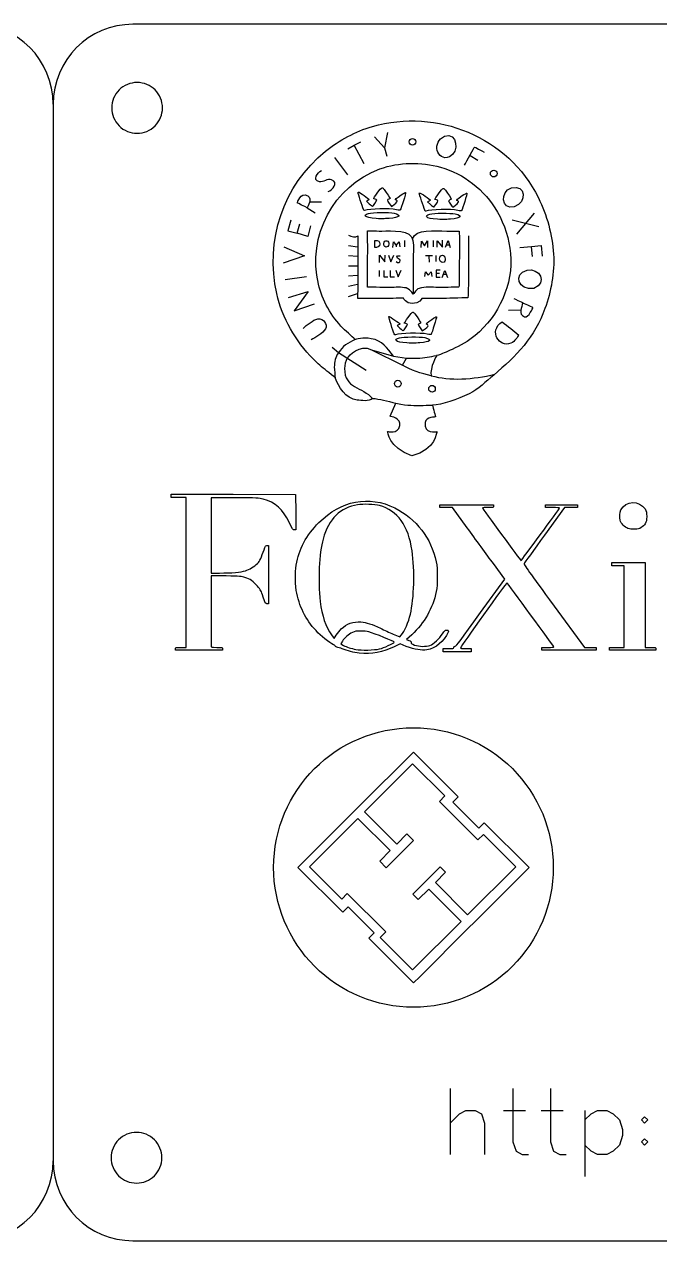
# Model space of a CAD drawing. Extents: x 0 to 398, y 0 to 77.
# Drawn here: x 197.3 to 237.3, y 0 to 76.7 of the extents above; entities that cross this region are included whole.
import ezdxf

# ---------------------------------------------------------------- set-up
doc = ezdxf.new("R2010")
doc.units = 0
doc.layers.get('0').update_dxf_attribs({"true_color": 0xffffff})

msp = doc.modelspace()

# ---------------------------------------------------------------- linework, layer by layer
at = {"color": 1, "true_color": 0xff0000}
for p, q in [((293.653, 76.7), (204.144, 76.7)), ((199.119, 71.667), (199.119, 5.033)), ((206.004, 71.43), (206.004, 71.43)), ((205.969, 5.23), (205.969, 5.23)), ((204.144, 0), (293.653, 0)), ((204.144, 0), (204.144, 0))]:
    msp.add_line(p, q, dxfattribs=at)
at = {"color": 7, "true_color": 0xffffff}
for p, q in [((220.191, 69.881), (219.992, 68.921)), ((217.692, 68.855), (218.089, 69.081)), ((218.089, 69.081), (218.507, 69.284)), ((218.722, 67.912), (218.089, 69.081)), ((219.362, 69.606), (219.992, 68.921)), ((221.963, 69.292), (221.963, 69.292)), ((216.841, 68.296), (217.668, 67.203)), ((219.992, 68.921), (220.148, 68.394)), ((225.384, 68.422), (225.886, 68.126)), ((227.086, 67.29), (227.086, 67.29)), ((215.286, 65.514), (216.032, 65.506)), ((218.943, 65.59), (218.851, 65.548)), ((218.851, 65.548), (219.033, 65.383)), ((222.802, 65.546), (222.709, 65.503)), ((222.709, 65.503), (222.892, 65.339)), ((215.118, 65.123), (215.633, 64.823)), ((218.669, 65.027), (218.669, 65.027)), ((219.472, 64.451), (219.472, 64.451)), ((222.527, 64.982), (222.528, 64.982)), ((228.331, 63.461), (229.447, 64.791)), ((214.088, 64.351), (213.903, 63.682)), ((213.903, 63.682), (214.496, 63.535)), ((214.496, 63.535), (214.654, 64.115)), ((215.335, 63.983), (215.154, 63.328)), ((223.331, 64.406), (223.331, 64.406)), ((228.041, 64.38), (229.723, 63.96)), ((215.154, 63.328), (214.496, 63.535)), ((219.382, 62.634), (219.383, 63.072)), ((220.524, 62.634), (220.566, 62.978)), ((220.566, 62.978), (220.738, 62.763)), ((220.738, 62.763), (220.91, 62.978)), ((220.91, 62.978), (220.953, 62.677)), ((221.253, 63.064), (221.253, 62.677)), ((222.309, 62.635), (222.332, 63.03)), ((222.332, 63.03), (222.518, 62.725)), ((222.518, 62.725), (222.708, 63.053)), ((222.708, 63.053), (222.706, 62.637)), ((223.055, 63.064), (223.055, 62.677)), ((223.309, 62.641), (223.309, 63.049)), ((223.309, 63.049), (223.652, 62.647)), ((223.652, 62.647), (223.656, 63.089)), ((223.842, 62.639), (224.004, 63.076)), ((224.004, 63.076), (224.14, 62.629)), ((225.286, 63.364), (225.286, 60.489)), ((213.659, 62.677), (214.952, 62.104)), ((217.735, 62.763), (218.293, 62.677)), ((219.685, 62.134), (220.016, 61.729)), ((220.016, 61.729), (220.032, 62.143)), ((220.255, 62.146), (220.404, 61.725)), ((220.404, 61.725), (220.593, 62.143)), ((220.738, 62.763), (220.738, 62.677)), ((221.811, 62.205), (221.811, 59.674)), ((224.087, 62.777), (223.893, 62.777)), ((224.728, 62.806), (224.701, 60.918)), ((228.517, 62.629), (229.26, 62.692)), ((229.235, 62.675), (229.302, 62.063)), ((229.26, 62.692), (229.87, 62.754)), ((229.87, 62.754), (229.932, 62.084)), ((214.952, 62.104), (213.616, 61.648)), ((217.735, 62.12), (218.293, 62.077)), ((217.735, 61.476), (218.293, 61.476)), ((222.583, 62.12), (223.012, 62.12)), ((222.797, 62.077), (222.802, 61.706)), ((223.226, 62.12), (223.226, 61.734)), ((213.745, 60.618), (215.075, 60.79)), ((217.735, 60.833), (218.293, 60.875)), ((219.666, 61.176), (219.666, 60.79)), ((219.945, 61.173), (219.943, 60.783)), ((219.943, 60.783), (220.199, 60.784)), ((220.361, 61.172), (220.359, 60.783)), ((220.359, 60.783), (220.615, 60.783)), ((220.702, 61.203), (220.861, 60.77)), ((220.861, 60.77), (221.045, 61.207)), ((222.54, 60.79), (222.583, 61.09)), ((222.583, 61.09), (222.755, 60.875)), ((222.755, 60.875), (222.926, 61.09)), ((222.926, 61.09), (222.969, 60.79)), ((223.464, 60.994), (223.242, 60.994)), ((223.252, 61.197), (223.244, 60.754)), ((223.244, 60.754), (223.504, 60.76)), ((223.495, 61.197), (223.252, 61.197)), ((223.635, 60.743), (223.805, 61.181)), ((223.897, 60.919), (223.7, 60.917)), ((223.805, 61.181), (223.96, 60.743)), ((213.953, 59.465), (215.194, 59.86)), ((215.194, 59.86), (214.313, 58.626)), ((217.735, 60.189), (218.293, 60.318)), ((214.313, 58.626), (215.588, 59.082)), ((217.735, 59.545), (218.293, 59.717)), ((220.009, 59.417), (218.807, 59.417)), ((227.801, 58.685), (228.568, 58.687)), ((220.881, 57.745), (220.788, 57.702)), ((220.788, 57.702), (220.971, 57.538)), ((220.606, 57.181), (220.607, 57.181)), ((217.091, 55.985), (216.705, 56.328)), ((219.171, 56.179), (220.566, 55.77)), ((219.171, 56.179), (221.124, 55.212)), ((221.41, 56.605), (221.41, 56.605)), ((218.85, 54.869), (217.091, 55.985)), ((220.566, 55.77), (221.388, 55.641)), ((221.124, 55.212), (221.388, 55.641)), ((221.388, 55.641), (222.068, 55.643)), ((221.037, 54.041), (221.037, 54.041)), ((223.198, 53.719), (223.198, 53.719)), ((220.361, 51.985), (220.718, 52.802)), ((206.543, 46.969), (206.543, 47.075)), ((206.543, 47.075), (210.469, 47.066)), ((206.543, 46.863), (206.543, 46.969)), ((207.019, 46.863), (206.543, 46.863)), ((207.496, 46.863), (207.019, 46.863)), ((207.496, 42.135), (207.496, 46.863)), ((210.574, 46.843), (209.083, 46.845)), ((209.083, 46.845), (209.083, 44.596)), ((210.469, 47.066), (214.394, 47.057)), ((214.394, 47.057), (214.403, 45.937)), ((223.48, 46.316), (223.48, 46.404)), ((223.48, 46.404), (225.174, 46.404)), ((223.48, 46.228), (223.48, 46.316)), ((223.877, 46.228), (223.48, 46.228)), ((224.274, 46.228), (223.877, 46.228)), ((225.207, 44.949), (224.274, 46.228)), ((225.174, 46.404), (226.868, 46.404)), ((226.868, 46.404), (226.868, 46.316)), ((231.331, 46.228), (230.079, 44.496)), ((230.149, 46.316), (230.149, 46.404)), ((230.149, 46.404), (231.155, 46.404)), ((230.149, 46.228), (230.149, 46.316)), ((230.593, 46.228), (230.149, 46.228)), ((231.155, 46.404), (232.16, 46.404)), ((231.746, 46.228), (231.331, 46.228)), ((232.16, 46.228), (231.746, 46.228)), ((232.16, 46.404), (232.16, 46.316)), ((232.16, 46.316), (232.16, 46.228)), ((214.403, 45.937), (214.413, 44.816)), ((214.413, 44.816), (214.315, 44.817)), ((235.339, 44.91), (235.339, 44.91)), ((212.584, 43.828), (212.683, 43.828)), ((212.683, 43.828), (212.683, 41.994)), ((209.083, 42.223), (209.083, 42.099)), ((227.569, 41.715), (226.855, 42.692)), ((234.313, 42.664), (234.313, 42.77)), ((234.313, 42.77), (235.371, 42.77)), ((234.313, 42.558), (234.313, 42.664)), ((234.701, 42.558), (234.313, 42.558)), ((235.089, 42.558), (234.701, 42.558)), ((235.089, 39.982), (235.089, 42.558)), ((235.371, 42.77), (236.43, 42.77)), ((236.43, 42.77), (236.43, 40.088)), ((207.496, 37.406), (207.496, 42.135)), ((209.083, 41.93), (209.08, 39.756)), ((209.083, 42.099), (209.604, 42.1)), ((210.027, 41.915), (209.083, 41.93)), ((212.683, 41.994), (212.683, 40.159)), ((226.054, 39.605), (227.569, 41.715)), ((212.683, 40.159), (212.586, 40.159)), ((230.681, 40.019), (232.599, 37.406)), ((235.089, 37.406), (235.089, 39.982)), ((236.43, 40.088), (236.43, 37.406)), ((217.275, 38.576), (217.275, 38.576)), ((216.654, 38.196), (216.817, 37.968)), ((216.817, 37.968), (216.957, 38.186)), ((217.344, 37.795), (217.24, 37.626)), ((217.24, 37.626), (217.405, 37.538)), ((220.551, 38.249), (220.957, 38.079)), ((220.973, 37.626), (220.612, 37.449)), ((220.957, 38.079), (221.038, 38.175)), ((221.371, 37.476), (220.973, 37.626)), ((221.712, 38.206), (221.388, 37.904)), ((221.388, 37.904), (221.533, 37.846)), ((206.825, 37.23), (206.825, 37.318)), ((206.825, 37.318), (206.825, 37.318)), ((208.307, 37.23), (206.825, 37.23)), ((207.161, 37.406), (207.496, 37.406)), ((209.789, 37.23), (208.307, 37.23)), ((209.789, 37.317), (209.789, 37.23)), ((218.407, 37.055), (218.407, 37.055)), ((219.687, 37.314), (219.687, 37.314)), ((223.692, 37.23), (223.692, 37.336)), ((223.692, 37.336), (224.027, 37.336)), ((223.692, 37.124), (223.692, 37.23)), ((223.692, 37.23), (223.692, 37.23)), ((224.574, 37.124), (223.692, 37.124)), ((225.456, 37.124), (224.574, 37.124)), ((225.121, 37.336), (225.456, 37.336)), ((225.456, 37.336), (225.456, 37.23)), ((225.456, 37.23), (225.456, 37.124)), ((229.902, 37.318), (229.902, 37.406)), ((229.902, 37.406), (230.293, 37.406)), ((229.902, 37.23), (229.902, 37.318)), ((231.613, 37.23), (229.902, 37.23)), ((233.325, 37.23), (231.613, 37.23)), ((232.599, 37.406), (232.962, 37.406)), ((232.962, 37.406), (233.325, 37.406)), ((233.325, 37.406), (233.325, 37.318)), ((233.325, 37.318), (233.325, 37.23)), ((234.172, 37.318), (234.172, 37.406)), ((234.172, 37.406), (234.63, 37.406)), ((234.172, 37.23), (234.172, 37.318)), ((235.636, 37.23), (234.172, 37.23)), ((234.63, 37.406), (235.089, 37.406)), ((237.1, 37.23), (235.636, 37.23)), ((236.43, 37.406), (236.765, 37.406)), ((237.1, 37.318), (237.1, 37.23)), ((221.822, 30.814), (218.377, 27.369)), ((224.642, 27.993), (221.822, 30.814)), ((218.738, 27.047), (221.766, 30.074)), ((221.766, 30.074), (223.8, 28.04)), ((223.8, 28.04), (223.453, 27.693)), ((223.453, 27.693), (225.879, 25.267)), ((224.295, 27.646), (224.642, 27.993)), ((225.935, 26.006), (224.295, 27.646)), ((218.009, 27.001), (214.541, 23.533)), ((218.377, 27.369), (218.009, 27.001)), ((220.773, 25.012), (218.738, 27.047)), ((215.271, 23.579), (218.321, 26.629)), ((218.321, 26.629), (220.356, 24.595)), ((226.282, 26.353), (225.935, 26.006)), ((229.103, 23.533), (226.282, 26.353)), ((221.413, 25.652), (220.773, 25.012)), ((221.829, 25.236), (221.413, 25.652)), ((225.879, 25.267), (226.226, 25.614)), ((226.226, 25.614), (228.261, 23.579)), ((220.356, 24.595), (219.693, 23.932)), ((220.109, 23.516), (221.829, 25.236)), ((219.693, 23.932), (220.109, 23.516)), ((214.541, 23.533), (217.362, 20.713)), ((217.305, 21.545), (215.271, 23.579)), ((223.5, 23.565), (221.78, 21.845)), ((223.199, 22.587), (223.839, 23.227)), ((223.839, 23.227), (223.5, 23.565)), ((228.261, 23.579), (225.234, 20.552)), ((225.658, 20.088), (229.103, 23.533)), ((230.634, 23.533), (230.634, 23.533)), ((225.234, 20.552), (223.199, 22.587)), ((217.652, 21.892), (217.305, 21.545)), ((220.078, 19.466), (217.652, 21.892)), ((221.78, 21.845), (222.118, 21.506)), ((222.118, 21.506), (222.781, 22.169)), ((222.781, 22.169), (224.816, 20.134)), ((217.362, 20.713), (217.709, 21.06)), ((217.709, 21.06), (219.349, 19.42)), ((224.816, 20.134), (221.766, 17.084)), ((225.29, 19.72), (225.658, 20.088)), ((219.349, 19.42), (219.001, 19.073)), ((219.731, 19.119), (220.078, 19.466)), ((222.215, 16.645), (225.29, 19.72)), ((219.001, 19.073), (221.822, 16.252)), ((221.766, 17.084), (219.731, 19.119)), ((221.822, 16.252), (222.215, 16.645)), ((224.134, 9.587), (224.134, 5.438)), ((228.085, 9.587), (228.085, 6.228)), ((230.455, 9.587), (230.455, 6.228)), ((224.134, 7.413), (224.726, 8.006)), ((224.726, 8.006), (225.121, 8.204)), ((225.121, 8.204), (225.714, 8.204)), ((225.714, 8.204), (226.109, 8.006)), ((226.109, 8.006), (226.307, 7.413)), ((227.492, 8.204), (228.875, 8.204)), ((229.863, 8.204), (231.246, 8.204)), ((232.628, 8.204), (232.628, 4.055)), ((232.628, 7.611), (233.024, 8.006)), ((233.024, 8.006), (233.419, 8.204)), ((233.419, 8.204), (234.011, 8.204)), ((234.011, 8.204), (234.406, 8.006)), ((234.406, 8.006), (234.802, 7.611)), ((236.382, 7.809), (236.184, 7.611)), ((236.58, 7.611), (236.382, 7.809)), ((226.307, 7.413), (226.307, 5.438)), ((234.802, 7.611), (234.999, 7.018)), ((234.999, 7.018), (234.999, 6.623)), ((236.184, 7.611), (236.382, 7.413)), ((236.382, 7.413), (236.58, 7.611)), ((228.085, 6.228), (228.282, 5.635)), ((230.455, 6.228), (230.653, 5.635)), ((234.999, 6.623), (234.802, 6.031)), ((236.382, 6.426), (236.184, 6.228)), ((236.184, 6.228), (236.382, 6.031)), ((236.58, 6.228), (236.382, 6.426)), ((236.382, 6.031), (236.58, 6.228)), ((228.282, 5.635), (228.677, 5.438)), ((228.677, 5.438), (229.072, 5.438)), ((230.653, 5.635), (231.048, 5.438)), ((231.048, 5.438), (231.443, 5.438)), ((233.024, 5.635), (232.628, 6.031)), ((233.419, 5.438), (233.024, 5.635)), ((234.011, 5.438), (233.419, 5.438)), ((234.406, 5.635), (234.011, 5.438)), ((234.802, 6.031), (234.406, 5.635))]:
    msp.add_line(p, q, dxfattribs=at)
at = {"color": 1, "true_color": 0xff0000}
for points in [[(199.119, 71.667), (199.119, 74.455), (196.878, 76.7), (194.094, 76.7)], [(204.144, 76.7), (201.36, 76.7), (199.119, 74.455), (199.119, 71.667)], [(204.404, 73.03), (203.98, 73.03), (203.573, 72.862), (203.273, 72.562)], [(205.535, 72.562), (205.235, 72.862), (204.828, 73.03), (204.404, 73.03)], [(203.273, 72.562), (202.973, 72.261), (202.804, 71.854), (202.804, 71.43)], [(206.004, 71.43), (206.004, 71.854), (205.835, 72.261), (205.535, 72.562)], [(202.804, 71.43), (202.804, 71.006), (202.973, 70.599), (203.273, 70.299)], [(205.535, 70.299), (205.835, 70.599), (206.004, 71.006), (206.004, 71.43)], [(203.273, 70.299), (203.573, 69.999), (203.98, 69.83), (204.404, 69.83)], [(204.404, 69.83), (204.828, 69.83), (205.235, 69.999), (205.535, 70.299)], [(203.237, 6.362), (202.937, 6.062), (202.769, 5.655), (202.769, 5.23)], [(204.369, 6.83), (203.944, 6.83), (203.537, 6.662), (203.237, 6.362)], [(205.5, 6.362), (205.2, 6.662), (204.793, 6.83), (204.369, 6.83)], [(205.969, 5.23), (205.969, 5.655), (205.8, 6.062), (205.5, 6.362)], [(194.094, 0), (196.878, 0), (199.119, 2.245), (199.119, 5.033)], [(199.119, 5.033), (199.119, 2.245), (201.36, 0), (204.144, 0)], [(202.769, 5.23), (202.769, 4.806), (202.937, 4.399), (203.237, 4.099)], [(205.5, 4.099), (205.8, 4.399), (205.969, 4.806), (205.969, 5.23)], [(203.237, 4.099), (203.537, 3.799), (203.944, 3.63), (204.369, 3.63)], [(204.369, 3.63), (204.793, 3.63), (205.2, 3.799), (205.5, 4.099)]]:
    msp.add_open_spline(points, degree=3, dxfattribs=at)
at = {"color": 7, "true_color": 0xffffff}
for points in [[(219.236, 70.259), (223.307, 71.429), (227.775, 69.603), (229.693, 65.766)], [(216.276, 68.692), (217.141, 69.39), (218.167, 69.951), (219.236, 70.259)], [(223.784, 69.639), (224.573, 69.939), (224.735, 68.608), (224.084, 68.341)], [(221.546, 69.292), (221.546, 69.349), (221.568, 69.403), (221.607, 69.443)], [(221.755, 69.078), (221.64, 69.078), (221.546, 69.174), (221.546, 69.292)], [(221.607, 69.443), (221.647, 69.483), (221.7, 69.506), (221.755, 69.506)], [(221.755, 69.506), (221.81, 69.506), (221.863, 69.483), (221.902, 69.443)], [(221.963, 69.292), (221.963, 69.174), (221.87, 69.078), (221.755, 69.078)], [(221.902, 69.443), (221.942, 69.403), (221.963, 69.349), (221.963, 69.292)], [(224.084, 68.341), (223.284, 68.013), (222.954, 69.333), (223.784, 69.639)], [(213.205, 59.717), (212.467, 63.058), (213.592, 66.526), (216.276, 68.692)], [(225.028, 67.826), (225.163, 68.029), (225.673, 68.964), (225.673, 68.964)], [(225.673, 68.964), (225.673, 68.964), (226.129, 68.717), (226.273, 68.641)], [(215.832, 60.318), (215.12, 63.335), (216.768, 66.514), (219.708, 67.581)], [(219.708, 67.581), (220.915, 68.019), (222.296, 68.028), (223.527, 67.691)], [(223.527, 67.691), (224.25, 67.493), (224.954, 67.128), (225.543, 66.667)], [(226.729, 67.442), (226.769, 67.482), (226.822, 67.504), (226.877, 67.504)], [(226.877, 67.504), (226.932, 67.504), (226.985, 67.482), (227.024, 67.442)], [(215.891, 66.776), (215.417, 66.869), (215.785, 67.36), (216.019, 67.482)], [(216.66, 66.892), (216.394, 66.994), (216.152, 66.724), (215.891, 66.776)], [(216.448, 66.153), (216.73, 66.248), (217.116, 66.719), (216.66, 66.892)], [(226.668, 67.29), (226.668, 67.347), (226.69, 67.401), (226.729, 67.442)], [(226.877, 67.076), (226.762, 67.076), (226.668, 67.172), (226.668, 67.29)], [(227.086, 67.29), (227.086, 67.172), (226.992, 67.076), (226.877, 67.076)], [(227.024, 67.442), (227.064, 67.401), (227.086, 67.347), (227.086, 67.29)], [(214.514, 65.429), (214.514, 65.429), (214.659, 66.173), (215.17, 65.884)], [(218.33, 66.086), (218.33, 66.108), (218.34, 66.126), (218.353, 66.126)], [(218.669, 65.027), (218.595, 65.222), (218.33, 66.049), (218.33, 66.086)], [(218.353, 66.126), (218.389, 66.126), (219.035, 65.68), (219.035, 65.655)], [(219.304, 65.708), (219.304, 65.715), (219.411, 65.872), (219.542, 66.058)], [(219.542, 66.058), (219.687, 66.264), (219.802, 66.395), (219.838, 66.395)], [(219.838, 66.395), (219.87, 66.395), (219.932, 66.346), (219.977, 66.286)], [(219.977, 66.286), (220.155, 66.045), (220.345, 65.754), (220.345, 65.723)], [(221.329, 66.096), (221.354, 66.072), (221.053, 65.094), (220.991, 64.996)], [(221.036, 65.941), (221.182, 66.042), (221.314, 66.111), (221.329, 66.096)], [(222.189, 66.041), (222.189, 66.063), (222.199, 66.081), (222.211, 66.081)], [(222.528, 64.982), (222.453, 65.178), (222.189, 66.004), (222.189, 66.041)], [(222.211, 66.081), (222.248, 66.081), (222.894, 65.636), (222.894, 65.611)], [(223.163, 65.663), (223.163, 65.67), (223.27, 65.828), (223.4, 66.013)], [(223.4, 66.013), (223.546, 66.22), (223.661, 66.35), (223.696, 66.35)], [(223.696, 66.35), (223.728, 66.35), (223.791, 66.301), (223.835, 66.241)], [(223.835, 66.241), (224.013, 66.001), (224.204, 65.709), (224.204, 65.679)], [(225.188, 66.052), (225.212, 66.027), (224.912, 65.049), (224.85, 64.952)], [(224.894, 65.897), (225.04, 65.997), (225.172, 66.067), (225.188, 66.052)], [(225.543, 66.667), (226.175, 66.172), (226.713, 65.563), (227.112, 64.865)], [(228.16, 65.2), (227.358, 64.982), (227.249, 66.159), (227.989, 66.382)], [(227.989, 66.382), (228.908, 66.66), (229.012, 65.431), (228.16, 65.2)], [(215.118, 65.123), (214.981, 65.202), (214.514, 65.429), (214.514, 65.429)], [(215.17, 65.884), (215.433, 65.698), (215.181, 65.218), (215.118, 65.123)], [(219.035, 65.655), (219.035, 65.643), (218.994, 65.614), (218.943, 65.59)], [(219.033, 65.383), (219.134, 65.293), (219.226, 65.219), (219.239, 65.219)], [(219.239, 65.219), (219.267, 65.219), (219.506, 65.576), (219.506, 65.619)], [(219.405, 65.672), (219.35, 65.685), (219.304, 65.7), (219.304, 65.708)], [(219.506, 65.619), (219.506, 65.636), (219.46, 65.66), (219.405, 65.672)], [(220.261, 65.669), (220.215, 65.658), (220.177, 65.632), (220.177, 65.612)], [(220.177, 65.612), (220.177, 65.573), (220.414, 65.219), (220.44, 65.219)], [(220.345, 65.723), (220.345, 65.705), (220.308, 65.681), (220.261, 65.669)], [(220.44, 65.219), (220.475, 65.219), (220.744, 65.441), (220.782, 65.501)], [(220.698, 65.634), (220.648, 65.654), (220.74, 65.738), (221.036, 65.941)], [(220.782, 65.501), (220.822, 65.564), (220.804, 65.592), (220.698, 65.634)], [(222.894, 65.611), (222.894, 65.599), (222.853, 65.569), (222.802, 65.546)], [(222.892, 65.339), (222.993, 65.248), (223.085, 65.175), (223.097, 65.175)], [(223.097, 65.175), (223.126, 65.175), (223.364, 65.532), (223.364, 65.574)], [(223.264, 65.628), (223.208, 65.64), (223.163, 65.656), (223.163, 65.663)], [(223.364, 65.574), (223.364, 65.592), (223.319, 65.616), (223.264, 65.628)], [(224.12, 65.625), (224.074, 65.613), (224.036, 65.588), (224.036, 65.568)], [(224.036, 65.568), (224.036, 65.529), (224.272, 65.174), (224.299, 65.174)], [(224.204, 65.679), (224.204, 65.661), (224.166, 65.637), (224.12, 65.625)], [(224.299, 65.174), (224.334, 65.174), (224.603, 65.396), (224.641, 65.456)], [(224.557, 65.59), (224.506, 65.61), (224.598, 65.693), (224.894, 65.897)], [(224.641, 65.456), (224.68, 65.519), (224.662, 65.548), (224.557, 65.59)], [(229.693, 65.766), (230.242, 64.669), (230.561, 63.427), (230.645, 62.205)], [(218.743, 64.96), (218.719, 64.951), (218.686, 64.981), (218.669, 65.027)], [(218.798, 64.6), (218.741, 64.669), (218.784, 64.705), (218.994, 64.77)], [(220.748, 65.008), (220.321, 65.107), (219.046, 65.076), (218.743, 64.96)], [(219.472, 64.451), (219.089, 64.478), (218.856, 64.53), (218.798, 64.6)], [(218.994, 64.77), (219.241, 64.846), (220.285, 64.857), (220.598, 64.788)], [(219.909, 64.434), (219.863, 64.429), (219.666, 64.436), (219.472, 64.451)], [(220.294, 64.462), (220.128, 64.452), (219.955, 64.439), (219.909, 64.434)], [(220.598, 64.788), (221.114, 64.673), (220.957, 64.505), (220.294, 64.462)], [(220.991, 64.996), (220.973, 64.968), (220.909, 64.971), (220.748, 65.008)], [(222.601, 64.915), (222.578, 64.906), (222.545, 64.936), (222.527, 64.982)], [(222.657, 64.556), (222.6, 64.624), (222.643, 64.661), (222.853, 64.726)], [(224.607, 64.964), (224.18, 65.063), (222.905, 65.032), (222.601, 64.915)], [(223.331, 64.406), (222.948, 64.434), (222.715, 64.486), (222.657, 64.556)], [(222.853, 64.726), (223.099, 64.801), (224.143, 64.813), (224.456, 64.743)], [(224.456, 64.743), (224.973, 64.629), (224.815, 64.46), (224.152, 64.418)], [(224.85, 64.952), (224.832, 64.923), (224.768, 64.927), (224.607, 64.964)], [(227.112, 64.865), (227.565, 64.075), (227.852, 63.155), (227.938, 62.248)], [(218.926, 63.671), (218.926, 63.671), (219.503, 63.673), (219.666, 63.664)], [(218.936, 62.72), (218.936, 62.93), (218.926, 63.671), (218.926, 63.671)], [(219.666, 63.664), (219.958, 63.648), (221.45, 63.792), (221.673, 63.32)], [(221.751, 63.171), (222.003, 63.834), (223.122, 63.664), (223.913, 63.664)], [(223.768, 64.39), (223.721, 64.385), (223.525, 64.392), (223.331, 64.406)], [(224.152, 64.418), (223.987, 64.407), (223.814, 64.395), (223.768, 64.39)], [(223.913, 63.664), (224.088, 63.664), (224.7, 63.66), (224.7, 63.66)], [(217.735, 63.407), (217.923, 63.327), (218.159, 63.235), (218.336, 63.364)], [(218.335, 60.575), (218.34, 61.462), (218.336, 62.477), (218.336, 63.364)], [(219.383, 63.072), (219.642, 63.097), (219.703, 62.997), (219.705, 62.853)], [(220.146, 62.663), (219.934, 62.597), (219.875, 62.996), (220.071, 63.051)], [(220.071, 63.051), (220.283, 63.111), (220.34, 62.724), (220.146, 62.663)], [(221.673, 63.32), (221.888, 63.005), (221.811, 62.57), (221.811, 62.205)], [(224.7, 63.66), (224.7, 63.66), (224.731, 62.999), (224.728, 62.806)], [(218.921, 60.131), (218.921, 60.131), (218.936, 61.941), (218.936, 62.72)], [(219.705, 62.853), (219.709, 62.633), (219.523, 62.63), (219.382, 62.634)], [(219.679, 61.69), (219.677, 61.716), (219.685, 62.134), (219.685, 62.134)], [(220.781, 62.034), (220.793, 62.146), (220.979, 62.104), (220.979, 62.104)], [(223.678, 61.682), (223.4, 61.679), (223.403, 62.141), (223.652, 62.149)], [(223.652, 62.149), (223.846, 62.154), (223.91, 61.684), (223.678, 61.682)], [(227.938, 62.248), (228.124, 60.307), (227.182, 58.314), (225.715, 57.076)], [(230.645, 62.205), (230.723, 61.061), (230.487, 59.848), (230.104, 58.773)], [(220.738, 61.734), (220.828, 61.622), (220.991, 61.675), (220.993, 61.81)], [(220.993, 61.81), (220.994, 61.913), (220.765, 61.886), (220.781, 62.034)], [(228.975, 61.196), (229.763, 61.378), (230.295, 60.399), (229.404, 60.047)], [(224.701, 60.918), (224.698, 60.725), (224.689, 60.137), (224.689, 60.137)], [(229.404, 60.047), (228.414, 59.871), (228.079, 60.988), (228.975, 61.196)], [(217.392, 57.529), (216.642, 58.288), (216.078, 59.278), (215.832, 60.318)], [(218.319, 59.419), (218.319, 59.419), (218.333, 60.311), (218.335, 60.575)], [(220.223, 60.103), (219.968, 60.103), (218.921, 60.131), (218.921, 60.131)], [(221.253, 60.094), (220.922, 60.144), (220.557, 60.103), (220.223, 60.103)], [(221.811, 59.674), (221.811, 59.674), (221.57, 60.093), (221.253, 60.094)], [(222.326, 60.089), (221.986, 60.056), (221.811, 59.674), (221.811, 59.674)], [(223.527, 60.103), (223.139, 60.103), (222.708, 60.156), (222.326, 60.089)], [(224.689, 60.137), (224.689, 60.137), (223.771, 60.103), (223.527, 60.103)], [(225.286, 60.489), (225.286, 60.256), (225.255, 59.458), (225.255, 59.458)], [(215.504, 55.598), (214.399, 56.709), (213.545, 58.181), (213.205, 59.717)], [(218.807, 59.417), (218.67, 59.417), (218.319, 59.419), (218.319, 59.419)], [(221.19, 59.43), (221.19, 59.43), (220.363, 59.417), (220.009, 59.417)], [(221.746, 59.09), (221.327, 59.088), (221.19, 59.43), (221.19, 59.43)], [(222.339, 59.409), (222.339, 59.409), (222.213, 59.085), (221.746, 59.09)], [(223.741, 59.417), (223.348, 59.417), (222.339, 59.409), (222.339, 59.409)], [(225.255, 59.458), (225.255, 59.458), (224.052, 59.417), (223.741, 59.417)], [(229.351, 58.838), (229.351, 58.838), (228.345, 59.312), (228.161, 59.386)], [(228.706, 59.138), (228.655, 58.876), (228.378, 58.411), (228.823, 58.264)], [(221.479, 58.212), (221.625, 58.419), (221.74, 58.549), (221.775, 58.549)], [(221.775, 58.549), (221.807, 58.549), (221.87, 58.5), (221.914, 58.44)], [(221.914, 58.44), (222.092, 58.2), (222.283, 57.909), (222.283, 57.878)], [(230.104, 58.773), (229.473, 57.001), (228.296, 55.756), (226.878, 54.586)], [(228.823, 58.264), (229.082, 58.178), (229.351, 58.838), (229.351, 58.838)], [(214.86, 57.529), (215.116, 57.732), (215.472, 58.07), (215.804, 58.12)], [(215.804, 58.12), (216.137, 58.17), (216.436, 57.801), (216.269, 57.49)], [(218.15, 56.822), (218.15, 56.822), (217.59, 57.328), (217.392, 57.529)], [(220.268, 58.24), (220.268, 58.262), (220.278, 58.281), (220.29, 58.281)], [(220.607, 57.181), (220.532, 57.377), (220.268, 58.203), (220.268, 58.24)], [(220.29, 58.281), (220.327, 58.281), (220.973, 57.835), (220.973, 57.81)], [(220.973, 57.81), (220.973, 57.798), (220.932, 57.768), (220.881, 57.745)], [(220.971, 57.538), (221.072, 57.448), (221.164, 57.374), (221.176, 57.374)], [(221.176, 57.374), (221.205, 57.374), (221.443, 57.731), (221.443, 57.773)], [(221.242, 57.862), (221.242, 57.869), (221.349, 58.027), (221.479, 58.212)], [(221.343, 57.827), (221.287, 57.839), (221.242, 57.855), (221.242, 57.862)], [(221.443, 57.773), (221.443, 57.791), (221.398, 57.815), (221.343, 57.827)], [(222.199, 57.824), (222.153, 57.812), (222.115, 57.787), (222.115, 57.767)], [(222.115, 57.767), (222.115, 57.728), (222.351, 57.374), (222.378, 57.374)], [(222.283, 57.878), (222.283, 57.86), (222.245, 57.836), (222.199, 57.824)], [(222.378, 57.374), (222.413, 57.374), (222.682, 57.595), (222.72, 57.655)], [(222.636, 57.789), (222.585, 57.809), (222.677, 57.892), (222.973, 58.096)], [(222.72, 57.655), (222.759, 57.718), (222.741, 57.747), (222.636, 57.789)], [(223.267, 58.251), (223.291, 58.226), (222.991, 57.248), (222.929, 57.151)], [(222.973, 58.096), (223.119, 58.196), (223.251, 58.266), (223.267, 58.251)], [(227.946, 56.589), (227.242, 56.286), (226.526, 57.341), (227.404, 57.948)], [(227.404, 57.948), (227.772, 57.672), (228.143, 57.369), (228.466, 57.105)], [(216.269, 57.49), (216.115, 57.204), (215.646, 56.967), (215.375, 56.8)], [(218.15, 56.822), (217.684, 56.63), (217.358, 56.388), (217.091, 55.985)], [(219.151, 56.873), (218.689, 56.986), (218.15, 56.822), (218.15, 56.822)], [(220.566, 55.77), (220.172, 56.285), (219.859, 56.771), (219.151, 56.873)], [(220.68, 57.114), (220.657, 57.105), (220.624, 57.135), (220.606, 57.181)], [(220.736, 56.755), (220.679, 56.823), (220.722, 56.86), (220.932, 56.925)], [(222.686, 57.163), (222.259, 57.262), (220.984, 57.231), (220.68, 57.114)], [(220.932, 56.925), (221.178, 57), (222.222, 57.012), (222.535, 56.943)], [(222.535, 56.943), (223.052, 56.828), (222.894, 56.659), (222.231, 56.617)], [(222.929, 57.151), (222.911, 57.123), (222.847, 57.126), (222.686, 57.163)], [(225.715, 57.076), (225.277, 56.706), (224.782, 56.429), (224.255, 56.203)], [(228.466, 57.105), (228.353, 56.972), (228.25, 56.72), (227.946, 56.589)], [(217.649, 55.641), (217.769, 55.825), (218.425, 56.559), (219.171, 56.179)], [(221.41, 56.605), (221.027, 56.633), (220.794, 56.685), (220.736, 56.755)], [(221.847, 56.589), (221.8, 56.584), (221.604, 56.591), (221.41, 56.605)], [(222.231, 56.617), (222.066, 56.607), (221.893, 56.594), (221.847, 56.589)], [(224.255, 56.203), (223.936, 56.051), (223.59, 55.901), (223.282, 55.811)], [(216.362, 54.835), (216.059, 55.069), (215.774, 55.327), (215.504, 55.598)], [(217.091, 55.985), (216.883, 55.726), (216.836, 55.414), (216.834, 55.084)], [(217.649, 55.641), (217.527, 55.462), (217.48, 55.215), (217.478, 54.998)], [(222.068, 55.643), (222.504, 55.642), (222.877, 55.754), (223.282, 55.81)], [(223.282, 55.811), (223.282, 55.811), (222.839, 55.073), (222.936, 54.542)], [(216.878, 54.433), (216.878, 54.433), (216.455, 54.764), (216.362, 54.835)], [(216.834, 55.084), (216.833, 54.97), (216.878, 54.433), (216.878, 54.433)], [(217.478, 54.998), (217.462, 53.733), (218.602, 53.852), (219.236, 53.11)], [(222.936, 54.542), (222.344, 54.669), (221.602, 54.885), (221.124, 55.212)], [(222.936, 54.542), (224.122, 54.217), (225.567, 54.293), (226.948, 54.64)], [(226.878, 54.586), (226.359, 54.158), (225.951, 53.713), (225.329, 53.402)], [(218.283, 53.004), (217.51, 53.102), (217.137, 53.831), (216.878, 54.433)], [(220.62, 54.041), (220.62, 54.159), (220.714, 54.255), (220.829, 54.255)], [(220.829, 53.827), (220.714, 53.827), (220.62, 53.923), (220.62, 54.041)], [(220.829, 54.255), (220.944, 54.255), (221.037, 54.159), (221.037, 54.041)], [(221.037, 54.041), (221.037, 53.923), (220.944, 53.827), (220.829, 53.827)], [(222.781, 53.719), (222.781, 53.838), (222.874, 53.933), (222.989, 53.933)], [(222.842, 53.568), (222.803, 53.608), (222.781, 53.663), (222.781, 53.719)], [(222.989, 53.933), (223.104, 53.933), (223.198, 53.838), (223.198, 53.719)], [(223.198, 53.719), (223.198, 53.663), (223.176, 53.608), (223.137, 53.568)], [(219.236, 53.11), (219.039, 52.901), (218.521, 52.974), (218.283, 53.004)], [(219.236, 53.11), (219.689, 53.091), (220.155, 52.941), (220.718, 52.802)], [(222.989, 53.505), (222.934, 53.505), (222.881, 53.528), (222.842, 53.568)], [(223.137, 53.568), (223.098, 53.528), (223.045, 53.505), (222.989, 53.505)], [(225.329, 53.402), (224.584, 53.03), (223.61, 52.719), (223.012, 52.681)], [(220.718, 52.802), (220.718, 52.802), (221.268, 52.699), (221.467, 52.685)], [(221.467, 52.685), (221.983, 52.649), (222.495, 52.681), (223.012, 52.681)], [(223.012, 52.681), (223.065, 52.525), (223.216, 51.94), (223.216, 51.94)], [(220.191, 51.024), (220.191, 51.024), (220.864, 50.839), (220.971, 51.394)], [(220.971, 51.394), (221.06, 51.856), (220.361, 51.985), (220.361, 51.985)], [(222.555, 51.598), (222.435, 50.857), (223.293, 51.016), (223.293, 51.016)], [(223.216, 51.94), (223.216, 51.94), (222.613, 51.941), (222.555, 51.598)], [(221.725, 49.484), (220.249, 50.005), (220.191, 51.024), (220.191, 51.024)], [(223.293, 51.016), (223.293, 51.016), (223.241, 49.873), (221.725, 49.484)], [(212.34, 46.765), (212.08, 46.836), (211.987, 46.841), (210.574, 46.843)], [(215.856, 45.277), (217.249, 46.67), (219.036, 47.017), (220.636, 46.205)], [(214.001, 45.269), (213.581, 46.141), (213.131, 46.546), (212.34, 46.765)], [(218.303, 46.405), (217.203, 46.228), (216.499, 45.528), (216.127, 44.243)], [(219.687, 46.353), (219.388, 46.432), (218.642, 46.46), (218.303, 46.405)], [(221.733, 43.499), (221.514, 45.065), (220.8, 46.06), (219.687, 46.353)], [(220.636, 46.205), (222.01, 45.508), (222.926, 44.318), (223.256, 42.797)], [(226.515, 46.228), (226.321, 46.228), (226.162, 46.218), (226.162, 46.207)], [(226.162, 46.207), (226.162, 46.176), (228.561, 42.895), (228.591, 42.884)], [(226.868, 46.316), (226.868, 46.228), (226.868, 46.228), (226.515, 46.228)], [(228.591, 42.884), (228.616, 42.875), (230.999, 46.116), (231.025, 46.193)], [(231.025, 46.193), (231.033, 46.214), (230.867, 46.228), (230.593, 46.228)], [(234.844, 45.427), (234.789, 45.624), (234.811, 45.924), (234.892, 46.081)], [(234.892, 46.081), (235.193, 46.663), (236.067, 46.698), (236.411, 46.141)], [(236.411, 46.141), (236.509, 45.984), (236.518, 45.942), (236.518, 45.663)], [(214.315, 44.817), (214.225, 44.818), (214.201, 44.854), (214.001, 45.269)], [(214.428, 42.597), (214.595, 43.594), (215.076, 44.497), (215.856, 45.277)], [(235.339, 44.91), (235.122, 44.99), (234.902, 45.219), (234.844, 45.427)], [(236.518, 45.663), (236.518, 45.389), (236.508, 45.343), (236.421, 45.211)], [(209.083, 44.596), (209.083, 43.359), (209.083, 42.291), (209.083, 42.223)], [(226.855, 42.692), (226.462, 43.23), (225.721, 44.245), (225.207, 44.949)], [(230.079, 44.496), (229.39, 43.544), (228.812, 42.735), (228.795, 42.699)], [(235.762, 44.861), (235.587, 44.856), (235.441, 44.873), (235.339, 44.91)], [(236.176, 44.967), (236.053, 44.885), (235.987, 44.868), (235.762, 44.861)], [(236.421, 45.211), (236.367, 45.13), (236.257, 45.02), (236.176, 44.967)], [(212.403, 43.573), (212.479, 43.81), (212.492, 43.828), (212.584, 43.828)], [(216.127, 44.243), (215.869, 43.353), (215.792, 41.653), (215.949, 40.304)], [(212.003, 42.711), (212.12, 42.821), (212.26, 43.122), (212.403, 43.573)], [(221.628, 39.504), (221.862, 40.511), (221.908, 42.257), (221.733, 43.499)], [(209.604, 42.1), (210.347, 42.102), (210.967, 42.154), (211.238, 42.238)], [(211.238, 42.238), (211.467, 42.309), (211.781, 42.503), (212.003, 42.711)], [(214.465, 40.829), (214.373, 41.246), (214.354, 42.155), (214.428, 42.597)], [(223.256, 42.797), (223.347, 42.382), (223.347, 41.354), (223.257, 40.935)], [(228.795, 42.699), (228.77, 42.645), (229.115, 42.154), (230.681, 40.019)], [(211.202, 41.824), (210.995, 41.892), (210.873, 41.901), (210.027, 41.915)], [(211.994, 41.267), (211.727, 41.573), (211.518, 41.72), (211.202, 41.824)], [(227.715, 41.482), (227.679, 41.504), (224.786, 37.463), (224.786, 37.391)], [(230.673, 37.44), (230.656, 37.488), (227.748, 41.461), (227.715, 41.482)], [(212.354, 40.584), (212.229, 40.979), (212.204, 41.026), (211.994, 41.267)], [(215.804, 38.337), (215.125, 39.021), (214.679, 39.85), (214.465, 40.829)], [(223.257, 40.935), (223.031, 39.878), (222.501, 38.942), (221.712, 38.206)], [(212.586, 40.159), (212.493, 40.16), (212.483, 40.178), (212.354, 40.584)], [(215.949, 40.304), (216.052, 39.413), (216.288, 38.709), (216.654, 38.196)], [(209.08, 39.756), (209.077, 38.561), (209.074, 37.547), (209.072, 37.503)], [(221.038, 38.175), (221.25, 38.426), (221.519, 39.03), (221.628, 39.504)], [(224.45, 37.483), (224.522, 37.492), (224.821, 37.889), (226.054, 39.605)], [(216.957, 38.186), (217.034, 38.305), (217.177, 38.481), (217.275, 38.576)], [(217.275, 38.576), (217.605, 38.897), (218.044, 39.053), (218.513, 39.017)], [(217.969, 38.353), (217.728, 38.24), (217.484, 38.023), (217.344, 37.795)], [(218.487, 38.444), (218.214, 38.446), (218.142, 38.433), (217.969, 38.353)], [(219.016, 38.383), (218.9, 38.415), (218.662, 38.442), (218.487, 38.444)], [(218.513, 39.017), (218.85, 38.992), (219.212, 38.873), (219.74, 38.616)], [(220.611, 37.742), (220.623, 37.781), (219.351, 38.293), (219.016, 38.383)], [(219.74, 38.616), (219.963, 38.508), (220.328, 38.343), (220.551, 38.249)], [(224, 38.364), (223.747, 37.782), (223.228, 37.354), (222.654, 37.255)], [(223.656, 38.274), (223.776, 38.465), (223.814, 38.5), (223.898, 38.5)], [(223.898, 38.5), (224.03, 38.5), (224.048, 38.476), (224, 38.364)], [(216.85, 37.547), (216.745, 37.547), (216.115, 38.022), (215.804, 38.337)], [(219.687, 37.314), (219.931, 37.368), (220.59, 37.673), (220.611, 37.742)], [(221.533, 37.846), (221.644, 37.801), (221.677, 37.77), (221.671, 37.714)], [(221.671, 37.714), (221.664, 37.654), (221.703, 37.627), (221.892, 37.56)], [(222.861, 37.535), (223.077, 37.608), (223.461, 37.965), (223.656, 38.274)], [(206.825, 37.318), (206.825, 37.406), (206.827, 37.406), (207.161, 37.406)], [(209.072, 37.503), (209.068, 37.427), (209.079, 37.424), (209.428, 37.414)], [(209.428, 37.414), (209.786, 37.404), (209.789, 37.403), (209.789, 37.317)], [(216.882, 37.499), (216.882, 37.526), (216.868, 37.547), (216.85, 37.547)], [(216.995, 37.428), (216.933, 37.44), (216.882, 37.472), (216.882, 37.499)], [(217.334, 37.315), (217.21, 37.364), (217.058, 37.415), (216.995, 37.428)], [(218.407, 37.055), (218.059, 37.09), (217.645, 37.19), (217.334, 37.315)], [(217.405, 37.538), (217.614, 37.427), (217.877, 37.341), (218.199, 37.28)], [(218.199, 37.28), (218.519, 37.219), (219.345, 37.238), (219.687, 37.314)], [(220.612, 37.449), (219.923, 37.109), (219.179, 36.976), (218.407, 37.055)], [(222.654, 37.255), (222.337, 37.201), (221.904, 37.276), (221.371, 37.476)], [(221.892, 37.56), (222.176, 37.46), (222.608, 37.448), (222.861, 37.535)], [(224.027, 37.336), (224.335, 37.336), (224.362, 37.341), (224.362, 37.404)], [(224.362, 37.404), (224.362, 37.45), (224.391, 37.476), (224.45, 37.483)], [(224.786, 37.391), (224.786, 37.345), (224.84, 37.336), (225.121, 37.336)], [(230.293, 37.406), (230.53, 37.406), (230.68, 37.42), (230.673, 37.44)], [(236.765, 37.406), (237.099, 37.406), (237.1, 37.406), (237.1, 37.318)], [(213.01, 23.533), (213.01, 28.4), (216.955, 32.345), (221.822, 32.345)], [(221.822, 32.345), (224.159, 32.345), (226.4, 31.416), (228.053, 29.764)], [(228.053, 29.764), (229.705, 28.111), (230.634, 25.87), (230.634, 23.533)], [(215.591, 17.302), (213.938, 18.955), (213.01, 21.196), (213.01, 23.533)], [(230.634, 23.533), (230.634, 21.196), (229.705, 18.955), (228.053, 17.302)], [(221.822, 14.721), (219.485, 14.721), (217.243, 15.65), (215.591, 17.302)], [(228.053, 17.302), (226.4, 15.65), (224.159, 14.721), (221.822, 14.721)]]:
    msp.add_open_spline(points, degree=3, dxfattribs=at)

doc.saveas('drawing.dxf')
